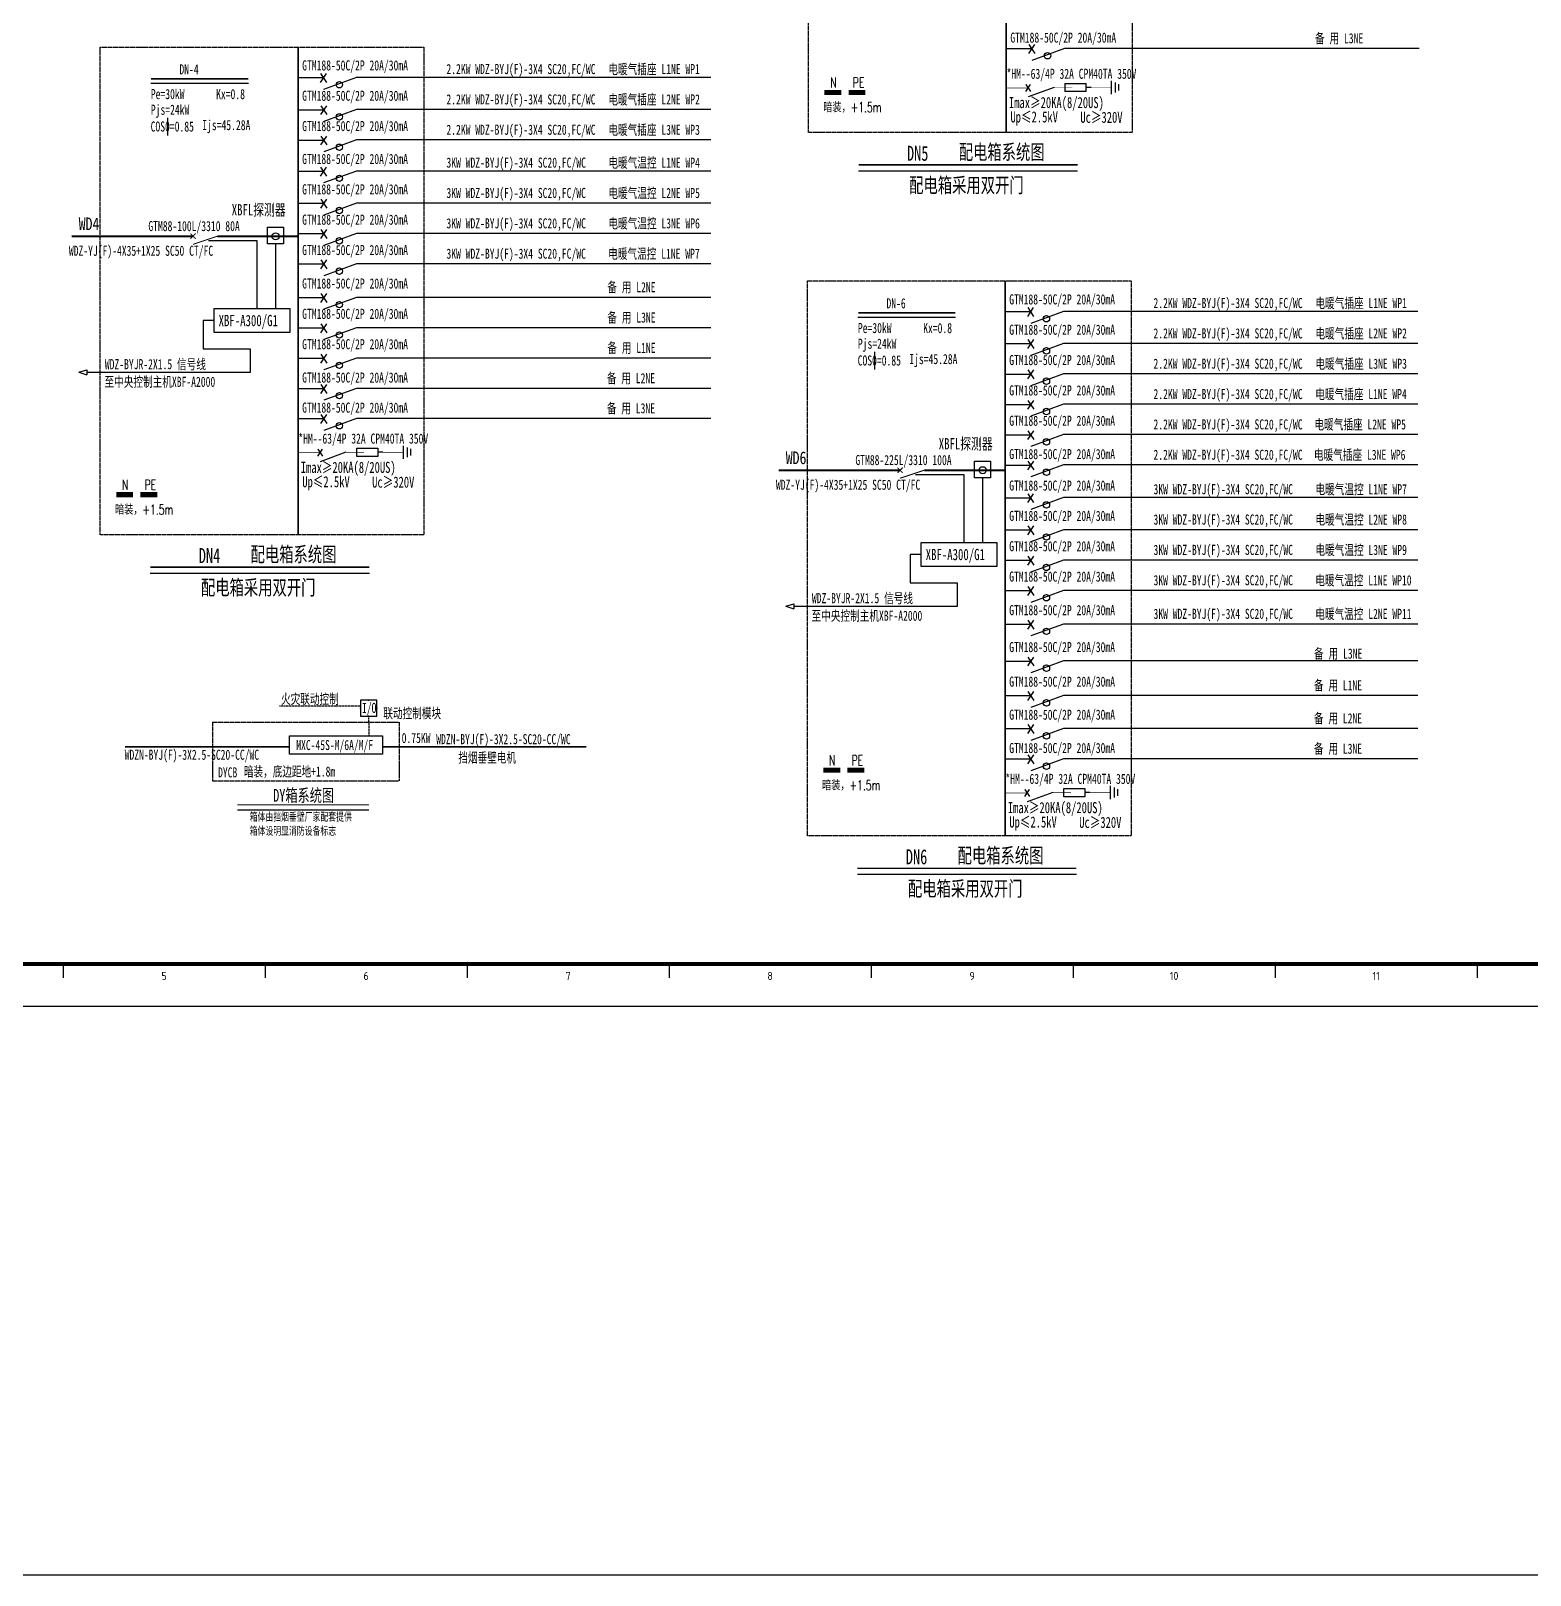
# Model space of a CAD drawing. Extents: x 815029915 to 815825525, y 579155098 to 579748855.
# Drawn here: x 815485380 to 815522488, y 579155098 to 579193313 of the extents above; entities that cross this region are included whole.
import ezdxf
from ezdxf.enums import TextEntityAlignment as Align

# ---------------------------------------------------------------- set-up
doc = ezdxf.new("R2010")
doc.units = 0
doc.header["$LTSCALE"] = 100
doc.header["$MEASUREMENT"] = 0
for name, pattern in [('DASH', [0.35, 0.25, -0.1]), ('DASHED', [0.35, 0.25, -0.1]), ('DASHED2', [9.525, 6.35, -3.175]), ('HIDDEN', [0.375, 0.25, -0.125])]:
    doc.linetypes.add(name, pattern=pattern)
for name, color, linetype in [('ABDE_SYS', 3, 'Continuous'), ('E-CAPL-1', 7, 'Continuous'), ('E-CAPL-MK', 7, 'Continuous'), ('LGT1', 4, 'Continuous'), ('TK', 7, 'Continuous'), ('wxf', 7, 'Continuous'), ('zm', 1, 'Continuous'), ('图层1', 7, 'Continuous'), ('校对', 6, 'Continuous'), ('设备', 1, 'Continuous')]:
    doc.layers.add(name, color=color, linetype=linetype)
doc.styles.add('-宋体', font='', dxfattribs={"width": 0.8})
doc.styles.add('-黑体', font='', dxfattribs={"width": 0.8})
doc.styles.add('_TEL_DIM', font='txt.shx', dxfattribs={"width": 0.6, "height": 3.5, "bigfont": 'hztxt.shx'})
doc.styles.add('ISOCP', font='isocp.shx', dxfattribs={"bigfont": 'gbcbig.shx'})
doc.styles.get("Standard").update_dxf_attribs({"font": 'gbenor.shx', "bigfont": 'gbcbig.shx'})
doc.styles.get('-宋体').set_extended_font_data('SimSun')
doc.styles.get('-黑体').set_extended_font_data('SimHei')

# ---------------------------------------------------------------- blocks, each defined once
blk = doc.blocks.new('LHA1')
at = {"color": 0, "linetype": 'ByBlock', "lineweight": -2}
for points, const_width in [([(4, 0), (0, 0)], 0.4), ([(4.647, -0.647), (3.353, 0.647)], 0.25), ([(3.353, -0.647), (4.647, 0.647)], 0.25), ([(10, 0), (4, -2)], 0.25), ([(10, 0), (13, 0)], 0.4)]:
    blk.add_lwpolyline(points, dxfattribs=dict(at, const_width=const_width))
blk = doc.blocks.new('l')
at = {"layer": 'TK'}
blk.add_lwpolyline([(815463677, 579451444), (815463677, 579409444), (815547777, 579409444), (815547777, 579451444)], close=True, dxfattribs=at)

msp = doc.modelspace()

# ---------------------------------------------------------------- linework, layer by layer
for p, q in [((815512121.6, 579192075.3, -592.8), (815512121.6, 579191748.5, -592.8)), ((815512221.2, 579192034.4, -592.8), (815512221.2, 579191789.4, -592.8)), ((815512301.7, 579191997.8, -592.8), (815512301.7, 579191834.5, -592.8)), ((815494592.6, 579183047.2, -592.8), (815494592.6, 579182720.5, -592.8)), ((815494692.3, 579183006.4, -592.8), (815494692.3, 579182761.3, -592.8)), ((815494772.7, 579182969.8, -592.8), (815494772.7, 579182806.4, -592.8)), ((815493940.8, 579176751), (815493540.8, 579176751)), ((815493540.8, 579176751), (815493540.8, 579176351)), ((815493940.8, 579176351), (815493940.8, 579176751)), ((815493540.8, 579176351), (815493940.8, 579176351)), ((815512093.1, 579174626.5, -592.8), (815512093.1, 579174299.7, -592.8)), ((815512192.8, 579174585.6, -592.8), (815512192.8, 579174340.6, -592.8)), ((815512273.2, 579174549, -592.8), (815512273.2, 579174385.7, -592.8))]:
    msp.add_line(p, q)
at = {"const_width": 20}
msp.add_lwpolyline([(815493540.8, 579176751), (815493940.8, 579176751), (815493940.8, 579176351), (815493540.8, 579176351), (815493540.8, 579176751), (815493940.8, 579176751)], dxfattribs=at)
msp.add_lwpolyline([(815491783.1, 579175867.7), (815494082.9, 579175867.7), (815494082.9, 579175416), (815491783.1, 579175416)], close=True)
for p in [(815493540.8, 579176551), (815493740.8, 579176751), (815493940.8, 579176551), (815493740.8, 579176351)]:
    msp.add_point(p)
at = {"layer": 'ABDE_SYS', "linetype": 'Continuous'}
for p, q in [((815510154.5, 579192867.8), (815509521.3, 579192867.8)), ((815510083.5, 579192754.4), (815510230.8, 579192975.2)), ((815510083.5, 579192975.2), (815510230.8, 579192754.4)), ((815510967.3, 579192877), (815510157.2, 579192582.6)), ((815510965.3, 579192886.5), (815519740, 579192886.5)), ((815492623.6, 579192150.2), (815491990.4, 579192150.2)), ((815492552.6, 579192036.7), (815492699.9, 579192257.5)), ((815492552.6, 579192257.5), (815492699.9, 579192036.7)), ((815493436.4, 579192159.4), (815492626.3, 579191865)), ((815493434.4, 579192168.8), (815502209.1, 579192168.8)), ((815488351.5, 579192018.8), (815490763.7, 579192018.8)), ((815492625.6, 579191354.8), (815491992.4, 579191354.8)), ((815492554.6, 579191241.3), (815492701.9, 579191462.1)), ((815492554.6, 579191462.1), (815492701.9, 579191241.3)), ((815493438.4, 579191364), (815492628.3, 579191069.6)), ((815493436.4, 579191373.4), (815502211.1, 579191373.4)), ((815488767.5, 579190723.9), (815488767.5, 579191159.7)), ((815492625.6, 579190603.8), (815491992.4, 579190603.8)), ((815492554.6, 579190490.4), (815492701.9, 579190711.2)), ((815492554.6, 579190711.2), (815492701.9, 579190490.4)), ((815493438.4, 579190613), (815492628.3, 579190318.6)), ((815493436.4, 579190622.5), (815502211.1, 579190622.5)), ((815492623.6, 579189834.2), (815491990.4, 579189834.2)), ((815492552.6, 579189720.7), (815492699.9, 579189941.5)), ((815492552.6, 579189941.5), (815492699.9, 579189720.7)), ((815493436.4, 579189843.4), (815492626.3, 579189549)), ((815493434.4, 579189852.8), (815502209.1, 579189852.8)), ((815492625.6, 579189038.8), (815491992.4, 579189038.8)), ((815492554.6, 579188925.3), (815492701.9, 579189146.1)), ((815492554.6, 579189146.1), (815492701.9, 579188925.3)), ((815493438.4, 579189048), (815492628.3, 579188753.6)), ((815493436.4, 579189057.4), (815502211.1, 579189057.4)), ((815492625.6, 579188287.8), (815491992.4, 579188287.8)), ((815492554.6, 579188174.4), (815492701.9, 579188395.2)), ((815492554.6, 579188395.2), (815492701.9, 579188174.4)), ((815493438.4, 579188297), (815492628.3, 579188002.6)), ((815493436.4, 579188306.5), (815502211.1, 579188306.5)), ((815492625.6, 579187536.9), (815491992.4, 579187536.9)), ((815492554.6, 579187423.4), (815492701.9, 579187644.2)), ((815492554.6, 579187644.2), (815492701.9, 579187423.4)), ((815493438.4, 579187546.1), (815492628.3, 579187251.7)), ((815493436.4, 579187555.6), (815502211.1, 579187555.6)), ((815492625.6, 579186708.7), (815491992.4, 579186708.7)), ((815492554.6, 579186595.2), (815492701.9, 579186816)), ((815492554.6, 579186816), (815492701.9, 579186595.2)), ((815493438.4, 579186717.9), (815492628.3, 579186423.5)), ((815493436.4, 579186727.3), (815502211.1, 579186727.3)), ((815510124.1, 579186360.1), (815509490.9, 579186360.1)), ((815510053.1, 579186246.7), (815510200.4, 579186467.5)), ((815510053.1, 579186467.5), (815510200.4, 579186246.7)), ((815510936.9, 579186369.3), (815510126.7, 579186074.9)), ((815510934.9, 579186378.8), (815519709.6, 579186378.8)), ((815492625.6, 579185957.7), (815491992.4, 579185957.7)), ((815492554.6, 579185844.3), (815492701.9, 579186065.1)), ((815492554.6, 579186065.1), (815492701.9, 579185844.3)), ((815493438.4, 579185966.9), (815492628.3, 579185672.5)), ((815493436.4, 579185976.4), (815502211.1, 579185976.4)), ((815505852, 579186228.7), (815508264.2, 579186228.7)), ((815510126.1, 579185564.7), (815509492.9, 579185564.7)), ((815510055.1, 579185451.2), (815510202.4, 579185672)), ((815510055.1, 579185672), (815510202.4, 579185451.2)), ((815510938.9, 579185573.9), (815510128.8, 579185279.5)), ((815510936.9, 579185583.4), (815519711.6, 579185583.4)), ((815492625.6, 579185206.8), (815491992.4, 579185206.8)), ((815492554.6, 579185093.3), (815492701.9, 579185314.1)), ((815492554.6, 579185314.1), (815492701.9, 579185093.3)), ((815493438.4, 579185216), (815492628.3, 579184921.6)), ((815493436.4, 579185225.4), (815502211.1, 579185225.4)), ((815506268, 579184933.8), (815506268, 579185369.6)), ((815510126.1, 579184813.8), (815509492.9, 579184813.8)), ((815510055.1, 579184700.3), (815510202.4, 579184921.1)), ((815510055.1, 579184921.1), (815510202.4, 579184700.3)), ((815510938.9, 579184823), (815510128.8, 579184528.6)), ((815510936.9, 579184832.4), (815519711.6, 579184832.4)), ((815492625.6, 579184455.9), (815491992.4, 579184455.9)), ((815492554.6, 579184342.4), (815492701.9, 579184563.2)), ((815492554.6, 579184563.2), (815492701.9, 579184342.4)), ((815493438.4, 579184465.1), (815492628.3, 579184170.7)), ((815493436.4, 579184474.5), (815502211.1, 579184474.5)), ((815510126.1, 579184062.8), (815509492.9, 579184062.8)), ((815510055.1, 579183949.4), (815510202.4, 579184170.2)), ((815510055.1, 579184170.2), (815510202.4, 579183949.4)), ((815510938.9, 579184072), (815510128.8, 579183777.6)), ((815510936.9, 579184081.5), (815519711.6, 579184081.5)), ((815492625.6, 579183711), (815491992.4, 579183711)), ((815492554.6, 579183597.5), (815492701.9, 579183818.3)), ((815492554.6, 579183818.3), (815492701.9, 579183597.5)), ((815493438.4, 579183720.2), (815492628.3, 579183425.8)), ((815493436.4, 579183729.6), (815502211.1, 579183729.6)), ((815510126.1, 579183311.9), (815509492.9, 579183311.9)), ((815510055.1, 579183198.4), (815510202.4, 579183419.2)), ((815510055.1, 579183419.2), (815510202.4, 579183198.4)), ((815510938.9, 579183321.1), (815510128.8, 579183026.7)), ((815510936.9, 579183330.5), (815519711.6, 579183330.5)), ((815510126.1, 579182561), (815509492.9, 579182561)), ((815510055.1, 579182447.5), (815510202.4, 579182668.3)), ((815510055.1, 579182668.3), (815510202.4, 579182447.5)), ((815510938.9, 579182570.2), (815510128.8, 579182275.8)), ((815510936.9, 579182579.6), (815519711.6, 579182579.6)), ((815510124.1, 579181752.7), (815509490.9, 579181752.7)), ((815510053.1, 579181639.2), (815510200.4, 579181860)), ((815510053.1, 579181860), (815510200.4, 579181639.2)), ((815510936.9, 579181761.9), (815510126.7, 579181467.5)), ((815510934.9, 579181771.3), (815519709.6, 579181771.3)), ((815510055.1, 579180843.8), (815510202.4, 579181064.6)), ((815510055.1, 579181064.6), (815510202.4, 579180843.8)), ((815510936.9, 579180975.9), (815519711.6, 579180975.9)), ((815510126.1, 579180957.3), (815509492.9, 579180957.3)), ((815510938.9, 579180966.5), (815510128.8, 579180672.1)), ((815510126.1, 579180206.3), (815509492.9, 579180206.3)), ((815510055.1, 579180092.9), (815510202.4, 579180313.7)), ((815510055.1, 579180313.7), (815510202.4, 579180092.9)), ((815510938.9, 579180215.5), (815510128.8, 579179921.1)), ((815510936.9, 579180225), (815519711.6, 579180225)), ((815510126.1, 579179455.4), (815509492.9, 579179455.4)), ((815510055.1, 579179341.9), (815510202.4, 579179562.7)), ((815510055.1, 579179562.7), (815510202.4, 579179341.9)), ((815510938.9, 579179464.6), (815510128.8, 579179170.2)), ((815510936.9, 579179474), (815519711.6, 579179474)), ((815510055.1, 579178510.7), (815510202.4, 579178731.5)), ((815510055.1, 579178731.5), (815510202.4, 579178510.7)), ((815510126.1, 579178624.2), (815509492.9, 579178624.2)), ((815510938.9, 579178633.4), (815510128.8, 579178339)), ((815510936.9, 579178642.8), (815519711.6, 579178642.8)), ((815510126.1, 579177711), (815509492.9, 579177711)), ((815510055.1, 579177597.5), (815510202.4, 579177818.3)), ((815510055.1, 579177818.3), (815510202.4, 579177597.5)), ((815510938.9, 579177720.2), (815510128.7, 579177425.8)), ((815510936.9, 579177729.6), (815519711.6, 579177729.6)), ((815510126.1, 579176854.9), (815509492.9, 579176854.9)), ((815510055.1, 579176741.5), (815510202.4, 579176962.3)), ((815510055.1, 579176962.3), (815510202.4, 579176741.5)), ((815510938.9, 579176864.1), (815510128.7, 579176569.7)), ((815510936.9, 579176873.6), (815519711.6, 579176873.6)), ((815510126.1, 579176037.7), (815509492.9, 579176037.7)), ((815510055.1, 579175924.3), (815510202.4, 579176145.1)), ((815510055.1, 579176145.1), (815510202.4, 579175924.3)), ((815510938.9, 579176046.9), (815510128.7, 579175752.5)), ((815510936.9, 579176056.4), (815519711.6, 579176056.4)), ((815510126.1, 579175286.8), (815509492.9, 579175286.8)), ((815510055.1, 579175173.3), (815510202.4, 579175394.1)), ((815510055.1, 579175394.1), (815510202.4, 579175173.3)), ((815510938.9, 579175296), (815510128.7, 579175001.6)), ((815510936.9, 579175305.4), (815519711.6, 579175305.4))]:
    msp.add_line(p, q, dxfattribs=at)
at = {"layer": 'ABDE_SYS', "color": 7, "linetype": 'DASHED'}
for p, q in [((815489873.4, 579176206.1), (815494493.2, 579176206.1)), ((815489873.4, 579176206.1), (815489873.4, 579174752.2)), ((815494493.2, 579176206.1), (815494493.2, 579174752.2)), ((815489873.4, 579174752.2), (815494493.2, 579174752.2))]:
    msp.add_line(p, q, dxfattribs=at)
at = {"layer": 'ABDE_SYS', "color": 0, "linetype": 'DASH'}
for points in [[(815504628, 579208299), (815512638.8, 579208299), (815512638.8, 579190799.9), (815504628, 579190799.9)], [(815487099, 579192914.2), (815495109.8, 579192914.2), (815495109.8, 579180843.4), (815487099, 579180843.4)], [(815504599.5, 579187124.1), (815512610.3, 579187124.1), (815512610.3, 579173390.5), (815504599.5, 579173390.5)]]:
    msp.add_lwpolyline(points, close=True, dxfattribs=at)
at = {"layer": 'ABDE_SYS', "linetype": 'Continuous', "elevation": -1088.5}
for points, const_width in [([(815509521.4, 579208301.2), (815509521.4, 579190799.9)], 41.2), ([(815491992.5, 579192916.4), (815491992.5, 579180843.4)], 41.2), ([(815489373.2, 579188231.6), (815486389.2, 579188231.6)], 50), ([(815489373.2, 579188231.6), (815489216.3, 579188231.6)], 50), ([(815489216.3, 579188231.6), (815489387.5, 579188231.6)], 50), ([(815489387.5, 579188231.6), (815489231.9, 579188231.6)], 40), ([(815489387.5, 579188231.6), (815489246.5, 579188231.6)], 40), ([(815489994.2, 579188231.6), (815491997.7, 579188231.6)], 50), ([(815489994.2, 579188231.6), (815491554.1, 579188231.6)], 50), ([(815489994.2, 579188231.6), (815491554.1, 579188231.6)], 50), ([(815490062.3, 579188231.6), (815491554.1, 579188231.6)], 50), ([(815490062.3, 579188231.6), (815491410.3, 579188231.6)], 40), ([(815509493, 579187126.3), (815509493, 579173390.5)], 41.2), ([(815506873.7, 579182441.5), (815503889.7, 579182441.5)], 50), ([(815506873.7, 579182441.5), (815506716.8, 579182441.5)], 50), ([(815506716.8, 579182441.5), (815506888, 579182441.5)], 50), ([(815506888, 579182441.5), (815506732.4, 579182441.5)], 40), ([(815506888, 579182441.5), (815506747, 579182441.5)], 40), ([(815507494.7, 579182441.5), (815509498.1, 579182441.5)], 50), ([(815507494.7, 579182441.5), (815509054.6, 579182441.5)], 50), ([(815507494.7, 579182441.5), (815509054.6, 579182441.5)], 50), ([(815507562.8, 579182441.5), (815509054.6, 579182441.5)], 50), ([(815507562.8, 579182441.5), (815508910.8, 579182441.5)], 40)]:
    msp.add_lwpolyline(points, dxfattribs=dict(at, const_width=const_width))
at = {"layer": 'ABDE_SYS', "linetype": 'Continuous'}
for points, const_width in [([(815488356.9, 579192125.9), (815490759.3, 579192125.9)], 37.1), ([(815505857.4, 579186335.9), (815508259.8, 579186335.9)], 37.1), ([(815487708.3, 579175594.6), (815491783.1, 579175594.6)], 36.1), ([(815494085.4, 579175594.6), (815499124.9, 579175594.6)], 36.1)]:
    msp.add_lwpolyline(points, dxfattribs=dict(at, const_width=const_width))
for centre in [(815510544.3, 579192698), (815493015.4, 579191980.3), (815493015.4, 579191184.9), (815493015.4, 579190434), (815493015.4, 579189664.3), (815493015.4, 579188868.9), (815493015.4, 579188118), (815493015.4, 579187367), (815493015.3, 579186538.8), (815510515.9, 579186190.3), (815493015.3, 579185787.9), (815510515.9, 579185394.8), (815493015.3, 579185036.9), (815510515.9, 579184643.9), (815493015.3, 579184286), (815510515.9, 579183893), (815493015.3, 579183541.1), (815510515.9, 579183142), (815510515.9, 579182391.1), (815510515.9, 579181582.8), (815510515.9, 579180787.4), (815510515.9, 579180036.5), (815510515.9, 579179285.5), (815510515.9, 579178454.3), (815510515.8, 579177541.1), (815510515.8, 579176685.1), (815510515.8, 579175867.9), (815510515.8, 579175116.9)]:
    msp.add_circle(centre, 79.5, dxfattribs=at)
at = {"layer": 'E-CAPL-1', "color": 3, "linetype": 'Continuous'}
for points in [[(815505440, 579191791.8, 125.3, 125.3, 0), (815505022.3, 579191791.8, 41.8, 41.8, 0)], [(815506035.8, 579191791.8, 125.3, 125.3, 0), (815505618, 579191791.8, 41.8, 41.8, 0)], [(815487911.1, 579181835.4, 125.3, 125.3, 0), (815487493.3, 579181835.4, 41.8, 41.8, 0)], [(815488506.8, 579181835.4, 125.3, 125.3, 0), (815488089.1, 579181835.4, 41.8, 41.8, 0)], [(815505411.6, 579175014.8, 125.3, 125.3, 0), (815504993.8, 579175014.8, 41.8, 41.8, 0)], [(815506007.3, 579175014.8, 125.3, 125.3, 0), (815505589.5, 579175014.8, 41.8, 41.8, 0)]]:
    msp.add_lwpolyline(points, format="xyseb", dxfattribs=at)
at = {"layer": 'E-CAPL-MK', "color": 1, "linetype": 'HIDDEN'}
for p, q in [((815493540.8, 579176602.6), (815491530.6, 579176602.6)), ((815493752.7, 579175867.7), (815493747.8, 579176341.5))]:
    msp.add_line(p, q, dxfattribs=at)
at = {"layer": 'TK'}
for p, q in [((815486177.3, 579170267.6), (815486177.3, 579169876.3)), ((815491177.3, 579170267.6), (815491177.3, 579169876.3)), ((815496177.3, 579170267.6), (815496177.3, 579169876.3)), ((815501177.3, 579170267.6), (815501177.3, 579169876.3)), ((815506177.3, 579170267.6), (815506177.3, 579169876.3)), ((815511177.3, 579170267.6), (815511177.3, 579169876.3)), ((815516177.3, 579170267.6), (815516177.3, 579169876.3)), ((815521177.3, 579170267.6), (815521177.3, 579169876.3))]:
    msp.add_line(p, q, dxfattribs=at)
msp.add_lwpolyline([(815463677.3, 579211176.3), (815463677.3, 579169176.3), (815547777.3, 579169176.3), (815547777.3, 579211176.3)], close=True, dxfattribs=at)
at = {"layer": 'TK', "const_width": 100}
msp.add_lwpolyline([(815466177.3, 579170222), (815466177.3, 579210176.3), (815546777.3, 579210176.3), (815546777.3, 579170222)], close=True, dxfattribs=at)
at = {"layer": 'wxf', "color": 7}
for p, q in [((815505865.1, 579189850.1), (815511288.8, 579189850.1)), ((815488336.2, 579179893.6), (815493759.8, 579179893.6)), ((815490493.6, 579174034, 56.4), (815493746.6, 579174034, 56.4)), ((815505836.7, 579172440.7), (815511260.3, 579172440.7))]:
    msp.add_line(p, q, dxfattribs=at)
at = {"layer": 'wxf', "color": 7, "const_width": 37.1}
for points in [[(815505865.1, 579189998.5), (815511288.8, 579189998.5)], [(815488336.2, 579180042), (815493759.8, 579180042)], [(815505836.7, 579172589.2), (815511260.3, 579172589.2)]]:
    msp.add_lwpolyline(points, dxfattribs=at)
at = {"layer": 'wxf', "color": 7, "const_width": 31.6, "elevation": 56.4}
msp.add_lwpolyline([(815490493.6, 579174160.2), (815493746.6, 579174160.2)], dxfattribs=at)
at = {"layer": 'zm'}
for p, q in [((815510010.1, 579191989.1, -592.8), (815510125.9, 579191815.5, -592.8)), ((815510010.1, 579191815.5, -592.8), (815510125.9, 579191989.1, -592.8)), ((815510704.9, 579191911.9, -592.8), (815510068, 579191680.4, -592.8)), ((815490807.7, 579185445.5, -870), (815490807.7, 579184855.3, -870)), ((815492481.1, 579182961, -592.8), (815492596.9, 579182787.4, -592.8)), ((815492481.1, 579182787.4, -592.8), (815492596.9, 579182961, -592.8)), ((815493176, 579182883.9, -592.8), (815492539, 579182652.4, -592.8)), ((815508308.2, 579179655.5, -870), (815508308.2, 579179065.2, -870)), ((815509981.6, 579174540.3, -592.8), (815510097.4, 579174366.7, -592.8)), ((815509981.6, 579174366.7, -592.8), (815510097.4, 579174540.3, -592.8)), ((815510676.5, 579174463.1, -592.8), (815510039.5, 579174231.6, -592.8))]:
    msp.add_line(p, q, dxfattribs=at)
at = {"layer": 'zm', "linetype": 'DASH', "ltscale": 200}
for p, q in [((815489772.5, 579188127), (815490974.6, 579188127)), ((815490974.6, 579188127), (815490974.6, 579186441.1)), ((815491433.7, 579188044, -276), (815491433.7, 579186441.1, -276)), ((815489916.2, 579186146, -870), (815489642.7, 579186146, -870)), ((815489642.7, 579186146, -870), (815489642.7, 579185445.5, -870)), ((815489642.7, 579185445.5, -870), (815490807.7, 579185445.5, -870)), ((815490807.7, 579184855.3, 19740), (815486768.4, 579184855.3, 19740)), ((815507273, 579182336.9), (815508475, 579182336.9)), ((815508475, 579182336.9), (815508475, 579180651)), ((815508934.2, 579182253.9, -276), (815508934.2, 579180651, -276)), ((815507416.7, 579180355.9, -870), (815507143.2, 579180355.9, -870)), ((815507143.2, 579180355.9, -870), (815507143.2, 579179655.5, -870)), ((815507143.2, 579179655.5, -870), (815508308.2, 579179655.5, -870)), ((815508308.2, 579179065.2, 19740), (815504268.9, 579179065.2, 19740))]:
    msp.add_line(p, q, dxfattribs=at)
at = {"layer": 'zm', "color": 1}
msp.add_lwpolyline([(815029915, 579748855.2), (815825407.5, 579748855.2), (815825407.5, 579155097.6), (815029915, 579155097.6)], close=True, dxfattribs=at)
at = {"layer": 'zm', "linetype": 'DASH', "ltscale": 200, "elevation": -870}
for points in [[(815489916.2, 579186441.1), (815491789.8, 579186441.1), (815491789.8, 579185850.9), (815489916.2, 579185850.9)], [(815507416.7, 579180651), (815509290.3, 579180651), (815509290.3, 579180060.8), (815507416.7, 579180060.8)]]:
    msp.add_lwpolyline(points, close=True, dxfattribs=at)
at = {"layer": '图层1'}
for p, q in [((815486567, 579184863.9, 19740), (815486765, 579184924.6, 19740)), ((815486567, 579184863.9, 19740), (815486765, 579184803.3, 19740)), ((815486765, 579184924.6, 19740), (815486765, 579184803.3, 19740)), ((815504067.5, 579179073.9, 19740), (815504265.5, 579179134.5, 19740)), ((815504067.5, 579179073.9, 19740), (815504265.5, 579179013.3, 19740)), ((815504265.5, 579179134.5, 19740), (815504265.5, 579179013.3, 19740))]:
    msp.add_line(p, q, dxfattribs=at)
at = {"layer": '图层1', "elevation": -276}
for points in [[(815491237.7, 579188455.5), (815491629.7, 579188455.5), (815491629.7, 579188044), (815491237.7, 579188044)], [(815508738.2, 579182665.4), (815509130.2, 579182665.4), (815509130.2, 579182253.9), (815508738.2, 579182253.9)]]:
    msp.add_lwpolyline(points, close=True, dxfattribs=at)
at = {"layer": '图层1'}
for centre in [(815491436.5, 579188229.9, -276), (815508937, 579182439.8, -276)]:
    msp.add_circle(centre, 88.1, dxfattribs=at)
at = {"layer": '校对', "color": 0, "const_width": 15.6, "elevation": -592.8}
for points in [[(815512121.6, 579192075.3), (815512121.6, 579191748.5)], [(815510068, 579191902.3), (815509535.3, 579191902.1)], [(815510010.1, 579191815.5), (815510125.9, 579191989.1)], [(815510010.1, 579191989.1), (815510125.9, 579191815.5)], [(815510068, 579191680.4), (815510704.9, 579191911.9)], [(815510704.9, 579191911.9), (815510978.3, 579191911.9)], [(815510978.3, 579192013.8), (815510978.3, 579191810), (815511494.6, 579191810), (815511494.6, 579192013.8), (815510978.3, 579192013.8)], [(815510978.3, 579191911.9), (815511156.8, 579191911.9)], [(815511494.6, 579191911.9), (815512121.6, 579191911.9)], [(815512221.2, 579192034.4), (815512221.2, 579191789.4)], [(815512301.7, 579191997.8), (815512301.7, 579191834.5)], [(815492539, 579182874.2), (815492006.3, 579182874)], [(815492481.1, 579182787.4), (815492596.9, 579182961)], [(815492481.1, 579182961), (815492596.9, 579182787.4)], [(815492539, 579182652.4), (815493176, 579182883.9)], [(815493176, 579182883.9), (815493449.4, 579182883.9)], [(815493449.4, 579182985.8), (815493449.4, 579182782), (815493965.7, 579182782), (815493965.7, 579182985.8), (815493449.4, 579182985.8)], [(815493449.4, 579182883.9), (815493627.8, 579182883.9)], [(815493965.7, 579182883.9), (815494592.6, 579182883.9)], [(815494592.6, 579183047.2), (815494592.6, 579182720.5)], [(815494692.3, 579183006.4), (815494692.3, 579182761.3)], [(815494772.7, 579182969.8), (815494772.7, 579182806.4)], [(815509981.6, 579174366.7), (815510097.4, 579174540.3)], [(815509981.6, 579174540.3), (815510097.4, 579174366.7)], [(815510949.9, 579174565), (815510949.9, 579174361.2), (815511466.2, 579174361.2), (815511466.2, 579174565), (815510949.9, 579174565)], [(815512093.1, 579174626.5), (815512093.1, 579174299.7)], [(815512192.8, 579174585.6), (815512192.8, 579174340.6)], [(815512273.2, 579174549), (815512273.2, 579174385.7)], [(815510039.5, 579174453.5), (815509506.8, 579174453.3)], [(815510039.5, 579174231.6), (815510676.5, 579174463.1)], [(815510676.5, 579174463.1), (815510949.9, 579174463.1)], [(815510949.9, 579174463.1), (815511128.3, 579174463.1)], [(815511466.2, 579174463.1), (815512093.1, 579174463.1)]]:
    msp.add_lwpolyline(points, dxfattribs=at)
at = {"layer": '设备', "linetype": 'DASHED2'}
for p, q in [((815511622.2, 579191911.9, -592.8), (815511494.6, 579191911.9, -592.8)), ((815494093.2, 579182883.9, -592.8), (815493965.7, 579182883.9, -592.8)), ((815511593.7, 579174463.1, -592.8), (815511466.2, 579174463.1, -592.8))]:
    msp.add_line(p, q, dxfattribs=at)
at = {"layer": '设备', "elevation": -592.8}
for points in [[(815510978.3, 579191911.9, 0, 0, 0), (815511156.8, 579191911.9, 109, 0, 0), (815511399.1, 579191911.9, 0, 0, 0)], [(815493449.4, 579182883.9, 0, 0, 0), (815493627.8, 579182883.9, 109, 0, 0), (815493870.1, 579182883.9, 0, 0, 0)], [(815510949.9, 579174463.1, 0, 0, 0), (815511128.3, 579174463.1, 109, 0, 0), (815511370.6, 579174463.1, 0, 0, 0)]]:
    msp.add_lwpolyline(points, format="xyseb", dxfattribs=at)
for points in [[(815510978.3, 579192013.8), (815511494.6, 579192013.8), (815511494.6, 579191810), (815510978.3, 579191810)], [(815493449.4, 579182985.8), (815493965.7, 579182985.8), (815493965.7, 579182782), (815493449.4, 579182782)], [(815510949.9, 579174565), (815511466.2, 579174565), (815511466.2, 579174361.2), (815510949.9, 579174361.2)]]:
    msp.add_lwpolyline(points, close=True, dxfattribs=at)

# ---------------------------------------------------------------- block references
at = {"layer": 'ABDE_SYS', "linetype": 'Continuous', "xscale": 100, "yscale": 100, "zscale": 100}
for p in [(815488994.1, 579188231.6, -1088.5), (815506494.6, 579182441.5, -1088.5)]:
    msp.add_blockref('LHA1', p, dxfattribs=at)
at = {"layer": 'zm', "color": 1}
msp.add_blockref('l', (0, -240268.2), dxfattribs=at)

# ---------------------------------------------------------------- texts
at = {"color": 7, "flags": 1}
msp.add_attdef('A', text='输入输出模块', height=0.008, dxfattribs=at).set_placement((815493740.8, 579176551), align=Align.MIDDLE_CENTER)
at = {"layer": 'ABDE_SYS', "linetype": 'Continuous', "style": '-宋体'}
for s, height, width, p in [('GTM188-50C/2P 20A/30mA', 250, 0.7, (815509623.5, 579193022.1)), ('备 用 L3NE ', 250, 0.7, (815517165.8, 579193005.5, 109.7)), ('DN-4', 250, 0.7, (815489056.3, 579192236.7, -1088.5)), ('GTM188-50C/2P 20A/30mA', 250, 0.7, (815492094.6, 579192334.4)), ('2.2KW WDZ-BYJ(F)-3X4 SC20,FC/WC ', 250, 0.7, (815495665.5, 579192243.9, 109.7)), ('电暖气插座 L1NE WP1', 250, 0.7, (815499673.4, 579192243.4, 109.7)), ('Pe=30kW', 250, 0.7, (815488349, 579191625.5)), ('Kx=0.8', 250, 0.7, (815489965.5, 579191623.4)), ('GTM188-50C/2P 20A/30mA', 250, 0.7, (815492094.6, 579191583.5)), ('2.2KW WDZ-BYJ(F)-3X4 SC20,FC/WC ', 250, 0.7, (815495665.5, 579191493, 109.7)), ('电暖气插座 L2NE WP2', 250, 0.7, (815499673.4, 579191492.4, 109.7)), ('Pjs=24kW', 250, 0.7, (815488349, 579191237.4)), ('COS0=0.85', 250, 0.7, (815488344.2, 579190821.8)), ('Ijs=45.28A', 250, 0.7, (815489622.4, 579190856.7)), ('GTM188-50C/2P 20A/30mA', 250, 0.7, (815492094.6, 579190832.5)), ('2.2KW WDZ-BYJ(F)-3X4 SC20,FC/WC ', 250, 0.7, (815495665.5, 579190742, 109.7)), ('电暖气插座 L3NE WP3', 250, 0.7, (815499673.4, 579190741.5, 109.7)), ('GTM188-50C/2P 20A/30mA', 250, 0.7, (815492094.6, 579190018.4)), ('3KW WDZ-BYJ(F)-3X4 SC20,FC/WC ', 250, 0.7, (815495665.5, 579189927.9, 109.7)), ('电暖气温控 L1NE WP4', 250, 0.7, (815499673.4, 579189927.4, 109.7)), ('GTM188-50C/2P 20A/30mA', 250, 0.7, (815492094.6, 579189267.5)), ('3KW WDZ-BYJ(F)-3X4 SC20,FC/WC ', 250, 0.7, (815495665.5, 579189177, 109.7)), ('电暖气温控 L2NE WP5', 250, 0.7, (815499673.4, 579189176.4, 109.7)), ('WD4', 313.45, 0.8, (815486563.8, 579188382)), ('GTM88-100L/3310 80A', 250, 0.7, (815488288, 579188357.8, -1088.5)), ('GTM188-50C/2P 20A/30mA', 250, 0.7, (815492094.6, 579188516.5)), ('3KW WDZ-BYJ(F)-3X4 SC20,FC/WC ', 250, 0.7, (815495665.5, 579188426, 109.7)), ('电暖气温控 L3NE WP6', 250, 0.7, (815499673.4, 579188425.5, 109.7)), (' WDZ-YJ(F)-4X35+1X25 SC50 CT/FC', 250, 0.7, (815486201.8, 579187746.9, 20719.7)), ('GTM188-50C/2P 20A/30mA', 250, 0.7, (815492094.6, 579187765.6)), ('3KW WDZ-BYJ(F)-3X4 SC20,FC/WC ', 250, 0.7, (815495665.5, 579187675.1, 109.7)), ('电暖气温控 L1NE WP7', 250, 0.7, (815499669.4, 579187674.6, 109.7)), ('GTM188-50C/2P 20A/30mA', 250, 0.7, (815492094.6, 579186937.3)), ('备 用 L2NE ', 250, 0.7, (815499648.8, 579186846.3, 109.7)), ('GTM188-50C/2P 20A/30mA', 250, 0.7, (815509595.1, 579186544.3)), ('2.2KW WDZ-BYJ(F)-3X4 SC20,FC/WC ', 250, 0.7, (815513166, 579186453.8, 109.7)), ('电暖气插座 L1NE WP1', 250, 0.7, (815517173.9, 579186453.3, 109.7)), ('GTM188-50C/2P 20A/30mA', 250, 0.7, (815492094.6, 579186186.4)), ('备 用 L3NE ', 250, 0.7, (815499648.8, 579186095.4, 109.7)), ('DN-6', 250, 0.7, (815506556.8, 579186446.6, -1088.5)), ('Pe=30kW', 250, 0.7, (815505849.5, 579185835.4)), ('Kx=0.8', 250, 0.7, (815507466, 579185833.3)), ('GTM188-50C/2P 20A/30mA', 250, 0.7, (815509595.1, 579185793.4)), ('2.2KW WDZ-BYJ(F)-3X4 SC20,FC/WC ', 250, 0.7, (815513166, 579185702.9, 109.7)), ('电暖气插座 L2NE WP2', 250, 0.7, (815517173.9, 579185702.4, 109.7)), ('GTM188-50C/2P 20A/30mA', 250, 0.7, (815492094.6, 579185435.5)), ('备 用 L1NE ', 250, 0.7, (815499648.8, 579185344.5, 109.7)), ('Pjs=24kW', 250, 0.7, (815505849.5, 579185447.3)), ('COS0=0.85', 250, 0.7, (815505844.7, 579185031.7)), ('Ijs=45.28A', 250, 0.7, (815507122.9, 579185066.6)), ('GTM188-50C/2P 20A/30mA', 250, 0.7, (815509595.1, 579185042.4)), ('2.2KW WDZ-BYJ(F)-3X4 SC20,FC/WC ', 250, 0.7, (815513166, 579184952, 109.7)), ('电暖气插座 L3NE WP3', 250, 0.7, (815517173.9, 579184951.4, 109.7)), ('GTM188-50C/2P 20A/30mA', 250, 0.7, (815492094.6, 579184610.1)), ('备 用 L2NE ', 250, 0.7, (815499636.9, 579184593.5, 109.7)), ('GTM188-50C/2P 20A/30mA', 250, 0.7, (815509595.1, 579184291.5)), ('2.2KW WDZ-BYJ(F)-3X4 SC20,FC/WC ', 250, 0.7, (815513166, 579184201, 109.7)), ('电暖气插座 L1NE WP4', 250, 0.7, (815517169.9, 579184200.5, 109.7)), ('GTM188-50C/2P 20A/30mA', 250, 0.7, (815492094.6, 579183865.3)), ('备 用 L3NE ', 250, 0.7, (815499636.9, 579183848.7, 109.7)), ('GTM188-50C/2P 20A/30mA', 250, 0.7, (815509595.1, 579183540.6)), ('2.2KW WDZ-BYJ(F)-3X4 SC20,FC/WC ', 250, 0.7, (815513166, 579183450.1, 109.7)), ('电暖气插座 L2NE WP5', 250, 0.7, (815517149.4, 579183449.6, 109.7)), ('WD6', 313.45, 0.8, (815504064.3, 579182591.9)), ('GTM188-50C/2P 20A/30mA', 250, 0.7, (815509595.1, 579182715.2)), ('2.2KW WDZ-BYJ(F)-3X4 SC20,FC/WC ', 250, 0.7, (815513166, 579182699.2, 109.7)), ('电暖气插座 L3NE WP6', 250, 0.7, (815517137.4, 579182698.6, 109.7)), ('GTM88-225L/3310 100A', 250, 0.7, (815505788.5, 579182567.8, -1088.5)), (' WDZ-YJ(F)-4X35+1X25 SC50 CT/FC', 250, 0.7, (815503702.3, 579181956.8, 20719.7)), ('GTM188-50C/2P 20A/30mA', 250, 0.7, (815509595.1, 579181936.9)), ('3KW WDZ-BYJ(F)-3X4 SC20,FC/WC ', 250, 0.7, (815513166, 579181846.4, 109.7)), ('电暖气温控 L1NE WP7', 250, 0.7, (815517173.9, 579181845.9, 109.7)), ('GTM188-50C/2P 20A/30mA', 250, 0.7, (815509595.1, 579181185.9)), ('3KW WDZ-BYJ(F)-3X4 SC20,FC/WC ', 250, 0.7, (815513166, 579181095.5, 109.7)), ('电暖气温控 L2NE WP8', 250, 0.7, (815517173.9, 579181094.9, 109.7)), ('GTM188-50C/2P 20A/30mA', 250, 0.7, (815509595.1, 579180435)), ('3KW WDZ-BYJ(F)-3X4 SC20,FC/WC ', 250, 0.7, (815513166, 579180344.5, 109.7)), ('电暖气温控 L3NE WP9', 250, 0.7, (815517173.9, 579180344, 109.7)), ('GTM188-50C/2P 20A/30mA', 250, 0.7, (815509595.1, 579179684.1)), ('3KW WDZ-BYJ(F)-3X4 SC20,FC/WC ', 250, 0.7, (815513166, 579179593.6, 109.7)), ('电暖气温控 L1NE WP10', 250, 0.7, (815517169.9, 579179593.1, 109.7)), ('GTM188-50C/2P 20A/30mA', 250, 0.7, (815509595.1, 579178852.8)), ('3KW WDZ-BYJ(F)-3X4 SC20,FC/WC ', 250, 0.7, (815513166, 579178762.4, 109.7)), ('电暖气温控 L2NE WP11', 250, 0.7, (815517169.9, 579178761.8, 109.7)), ('GTM188-50C/2P 20A/30mA', 250, 0.7, (815509595.1, 579177939.7)), ('备 用 L3NE ', 250, 0.7, (815517142.8, 579177778.5, 109.7)), ('GTM188-50C/2P 20A/30mA', 250, 0.7, (815509595.1, 579177083.6)), ('备 用 L1NE ', 250, 0.7, (815517137.4, 579176992.6, 109.7)), ('火灾联动控制', 249.46, 0.7, (815491571.8, 579176656.1)), ('联动控制模块', 249.46, 0.7, (815494104.5, 579176303.6)), ('GTM188-50C/2P 20A/30mA', 250, 0.7, (815509595.1, 579176266.4)), ('备 用 L2NE ', 250, 0.7, (815517137.4, 579176175.4, 109.7)), ('MXC-45S-M/6A/M/F', 249.463, 0.7, (815491949.2, 579175514.9)), ('0.75KW', 249.46, 0.7, (815494558.1, 579175690.1)), ('WDZN-BYJ(F)-3X2.5-SC20-CC/WC', 249.463, 0.7, (815495413.6, 579175660.5)), ('GTM188-50C/2P 20A/30mA', 250, 0.7, (815509595.1, 579175441.1)), ('备 用 L3NE ', 250, 0.7, (815517137.4, 579175424.5, 109.7)), ('WDZN-BYJ(F)-3X2.5-SC20-CC/WC', 249.463, 0.7, (815487702.3, 579175274.9)), ('挡烟垂壁电机', 249.46, 0.7, (815495960.3, 579175204.5)), ('DYCB', 249.46, 0.7, (815490013.7, 579174838.6)), ('暗装，底边距地+1.8m', 249.463, 0.7, (815490652, 579174860.5, 2963.8))]:
    msp.add_text(s, height=height, dxfattribs=dict(at, width=width)).set_placement(p)
at = {"layer": 'ABDE_SYS', "linetype": 'Continuous', "style": '-宋体', "width": 0.7}
msp.add_attdef('I/O', text='I/O', height=249.46, dxfattribs=at).set_placement((815493754, 579176558.9), align=Align.MIDDLE_CENTER)
at = {"layer": 'E-CAPL-1', "color": 7, "linetype": 'Continuous', "style": '_TEL_DIM', "width": 0.67}
for s, height, p in [('N', 250.7, (815505164.3, 579191912.2)), ('PE', 250.67, (815505722.7, 579191912.2)), ('暗装，+1.5m', 250.67, (815504991.6, 579191298.2)), ('N', 250.7, (815487635.4, 579181955.8)), ('PE', 250.67, (815488193.7, 579181955.8)), ('暗装，+1.5m', 250.67, (815487462.7, 579181341.7)), ('N', 250.7, (815505135.9, 579175135.2)), ('PE', 250.67, (815505694.2, 579175135.2)), ('暗装，+1.5m', 250.67, (815504963.1, 579174521.1))]:
    msp.add_text(s, height=height, dxfattribs=at).set_placement(p)
at = {"layer": 'LGT1', "color": 11, "style": '-宋体', "width": 0.7}
for s, p in [('WDZ-BYJR-2X1.5 信号线', (815487211, 579184939.9, 19740)), ('至中央控制主机XBF-A2000', (815487201, 579184504.3, 19740)), ('WDZ-BYJR-2X1.5 信号线', (815504711.5, 579179149.9, 19740)), ('至中央控制主机XBF-A2000', (815504701.5, 579178714.2, 19740))]:
    msp.add_text(s, height=250, dxfattribs=at).set_placement(p)
at = {"layer": 'TK', "style": 'ISOCP'}
for s, p in [('5', (815488677.3, 579169926.3)), ('6', (815493677.3, 579169926.3)), ('7', (815498677.3, 579169926.3)), ('8', (815503677.3, 579169926.3)), ('9', (815508677.3, 579169926.3)), ('10', (815513677.3, 579169926.3)), ('11', (815518677.3, 579169926.3))]:
    msp.add_text(s, height=200, dxfattribs=at).set_placement(p, align=Align.MIDDLE)
at = {"layer": 'wxf', "color": 7, "style": '-宋体', "width": 0.7}
for s, height, p in [('配电箱系统图', 371.08, (815508346.5, 579190130.5)), ('配电箱系统图', 371.08, (815490817.5, 579180174)), ('DY箱系统图', 315.54, (815491379.1, 579174235.9, 56.4)), ('箱体由挡烟垂壁厂家配套提供', 198.413, (815490796.4, 579173765.1, 56.4)), ('箱体设明显消防设备标志', 198.413, (815490796.4, 579173417, 56.4)), ('配电箱系统图', 371.08, (815508318, 579172721.1))]:
    msp.add_text(s, height=height, dxfattribs=at).set_placement(p)
at = {"layer": 'wxf', "color": 1, "style": '-宋体', "width": 0.7}
for s, p in [('DN5', (815507065.4, 579190098.3, -1088.5)), ('配电箱采用双开门', (815507118.4, 579189310.2, -1088.5)), ('DN4', (815489536.4, 579180141.8, -1088.5)), ('配电箱采用双开门', (815489589.4, 579179353.7, -1088.5)), ('DN6', (815507036.9, 579172688.9, -1088.5)), ('配电箱采用双开门', (815507089.9, 579171900.8, -1088.5))]:
    msp.add_text(s, height=371.08, dxfattribs=at).set_placement(p)
at = {"layer": 'zm', "color": 4, "style": '-黑体', "width": 0.7}
for p in [(815509529.6, 579192126.8, 167540.6), (815492000.6, 579183098.8, 167540.6), (815509501.1, 579174678, 167540.6)]:
    msp.add_text('*HM--63/4P 32A CPM40TA 350V', height=250, dxfattribs=at).set_placement(p)
for s, height, p in [('Imax≥20KA(8/20US)', 274.219, (815509588.7, 579191539.8, 167540.6)), ('Up≤2.5kV ', 274.22, (815509626.1, 579191184.4, 167540.6)), ('Uc≥320V', 274.22, (815511356.2, 579191174.7, 167540.6)), ('Imax≥20KA(8/20US)', 274.219, (815492059.7, 579182511.8, 167540.6)), ('Up≤2.5kV ', 274.22, (815492097.1, 579182156.4, 167540.6)), ('Uc≥320V', 274.22, (815493827.3, 579182146.7, 167540.6)), ('Imax≥20KA(8/20US)', 274.219, (815509560.2, 579174091, 167540.6)), ('Up≤2.5kV ', 274.22, (815509597.6, 579173735.6, 167540.6)), ('Uc≥320V', 274.22, (815511327.8, 579173725.9, 167540.6))]:
    msp.add_text(s, height=height, dxfattribs=at).set_placement(p, align=Align.MIDDLE_LEFT)
at = {"layer": 'zm', "style": '-宋体', "width": 0.7}
for s, p in [('XBFL探测器', (815490350.3, 579188745.2)), ('XBF-A300/G1', (815490026.9, 579186005.2, -870)), ('XBFL探测器', (815507850.7, 579182955.1)), ('XBF-A300/G1', (815507527.4, 579180215.1, -870))]:
    msp.add_text(s, height=280, dxfattribs=at).set_placement(p)

doc.saveas('drawing.dxf')
